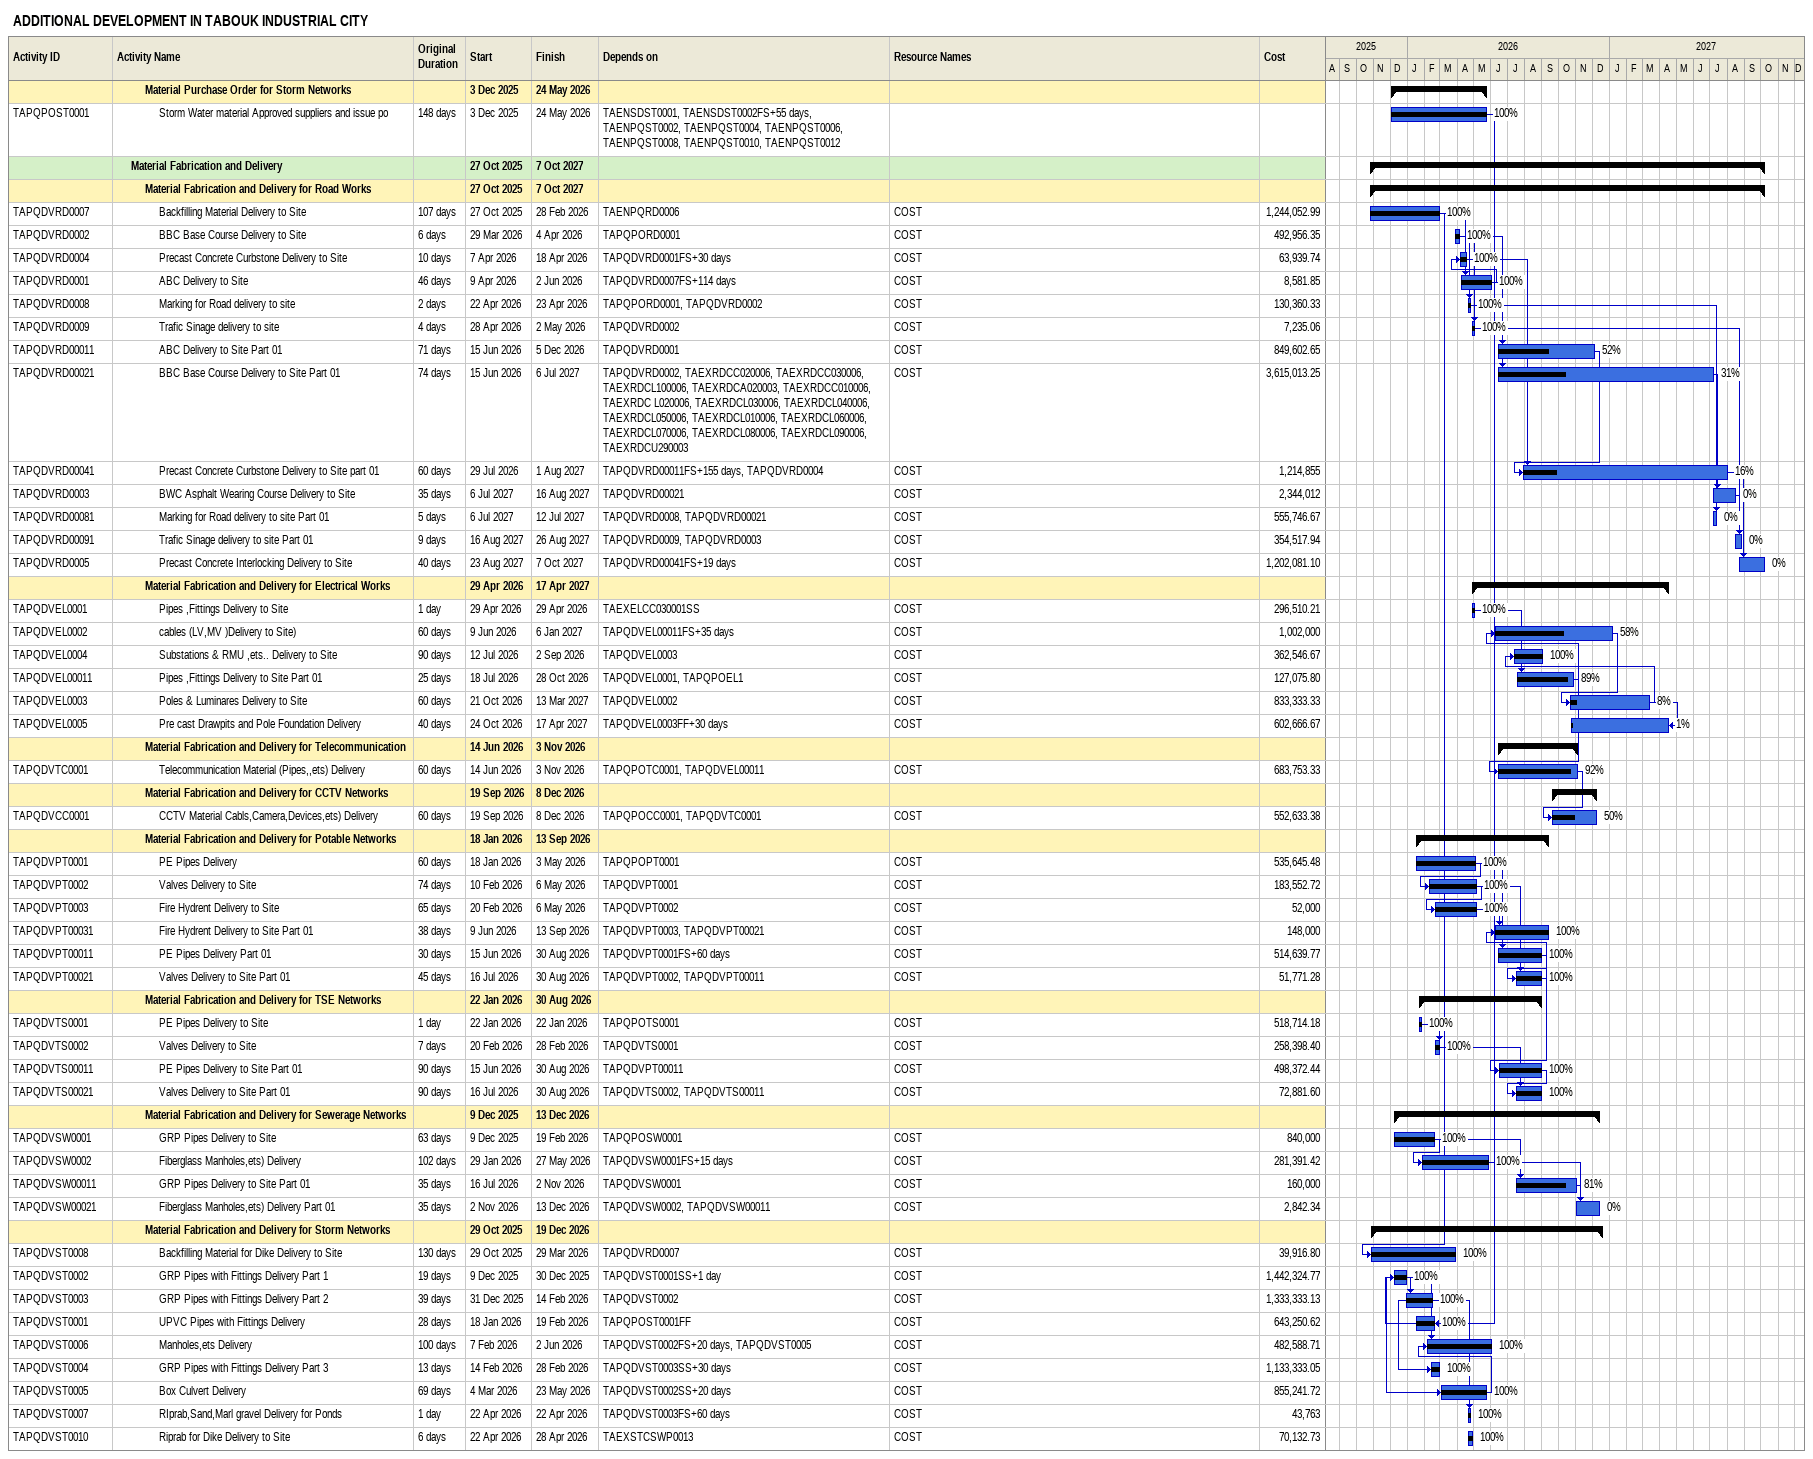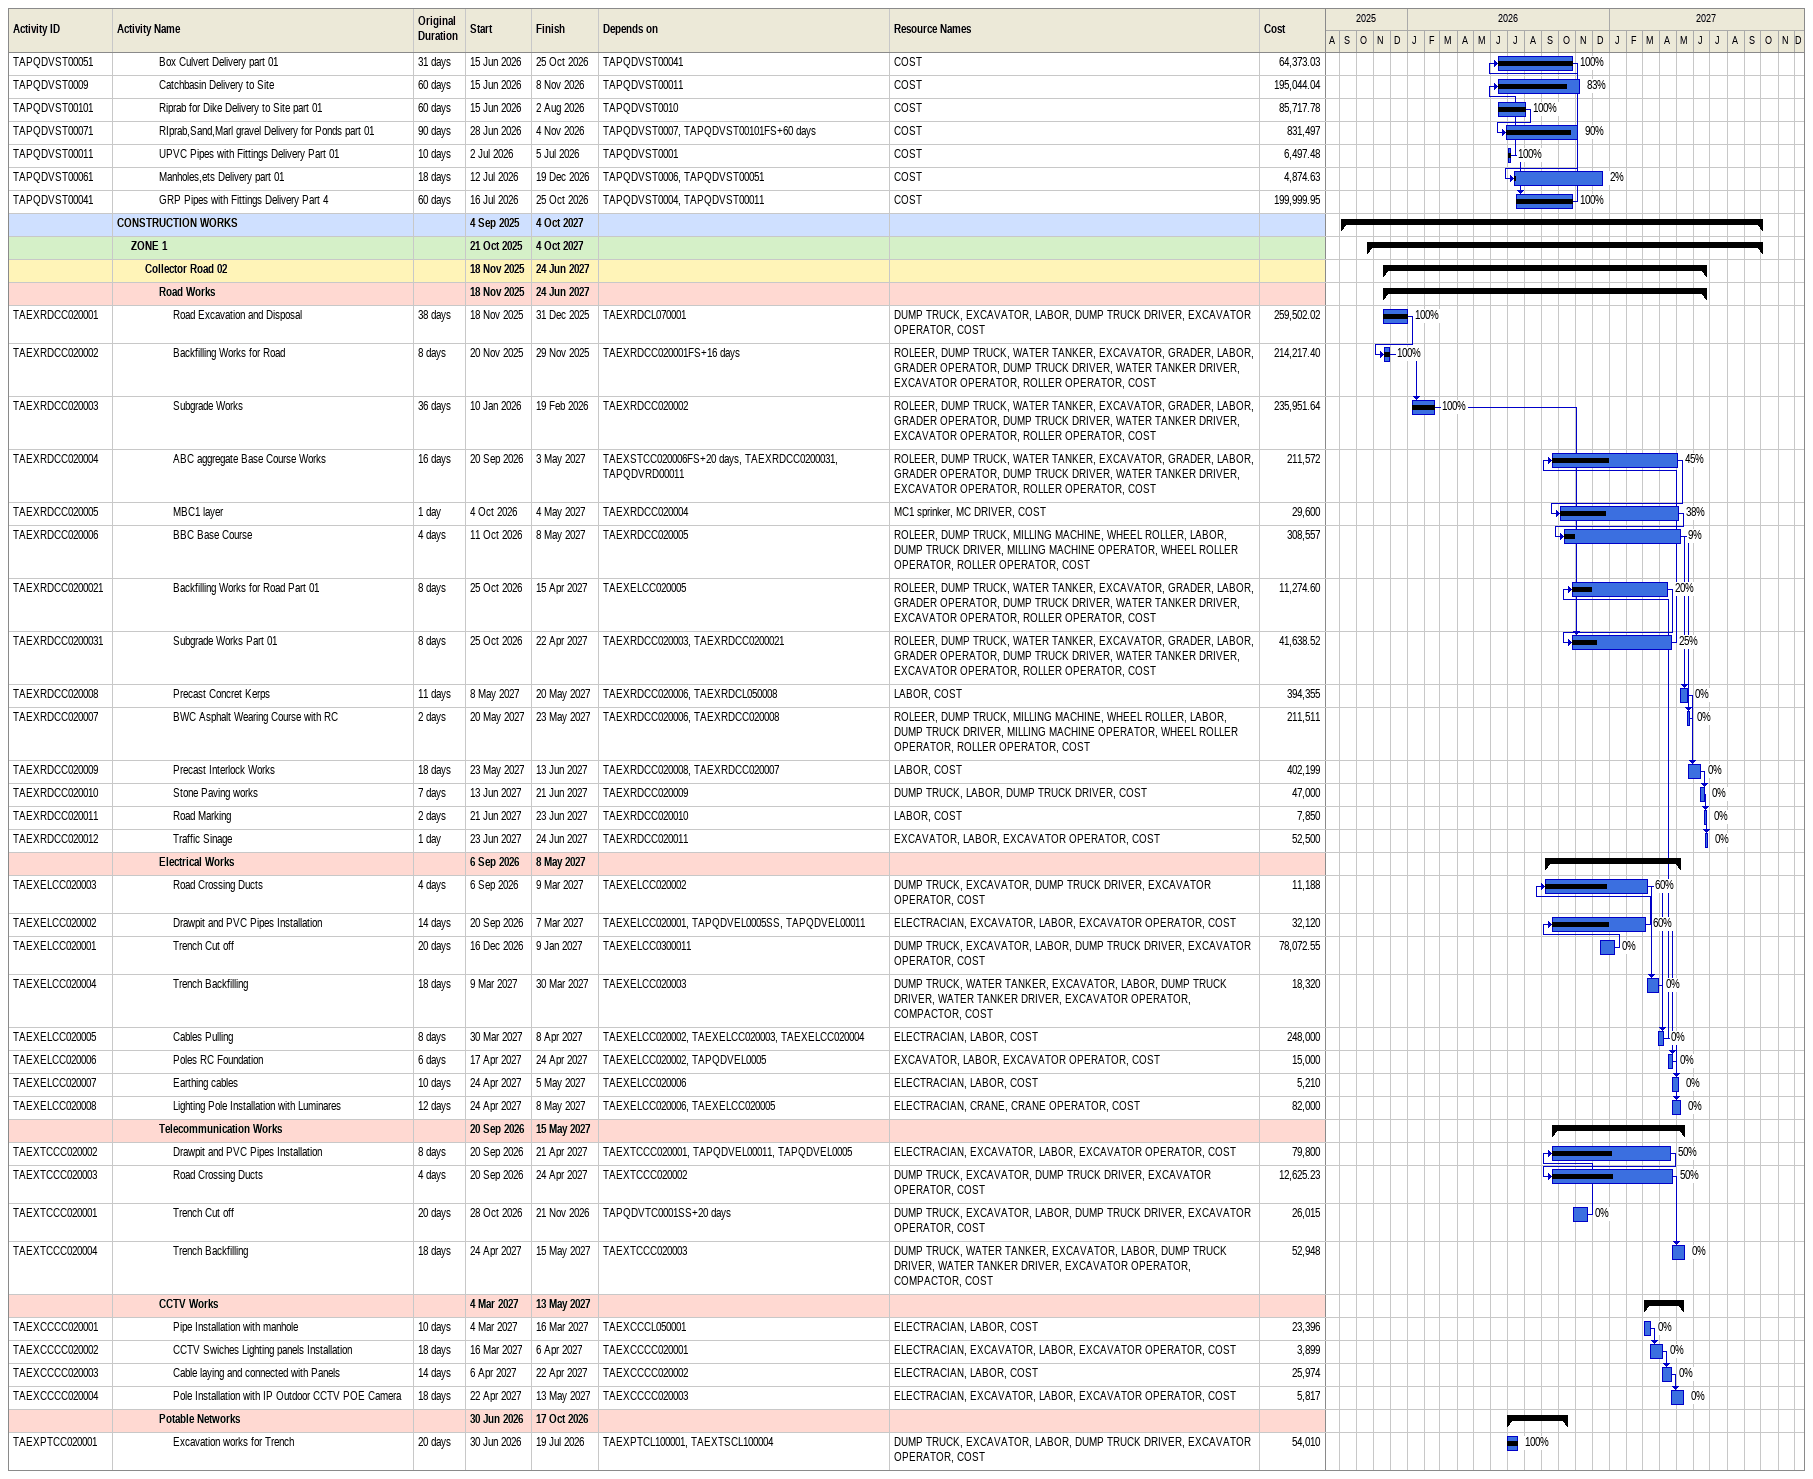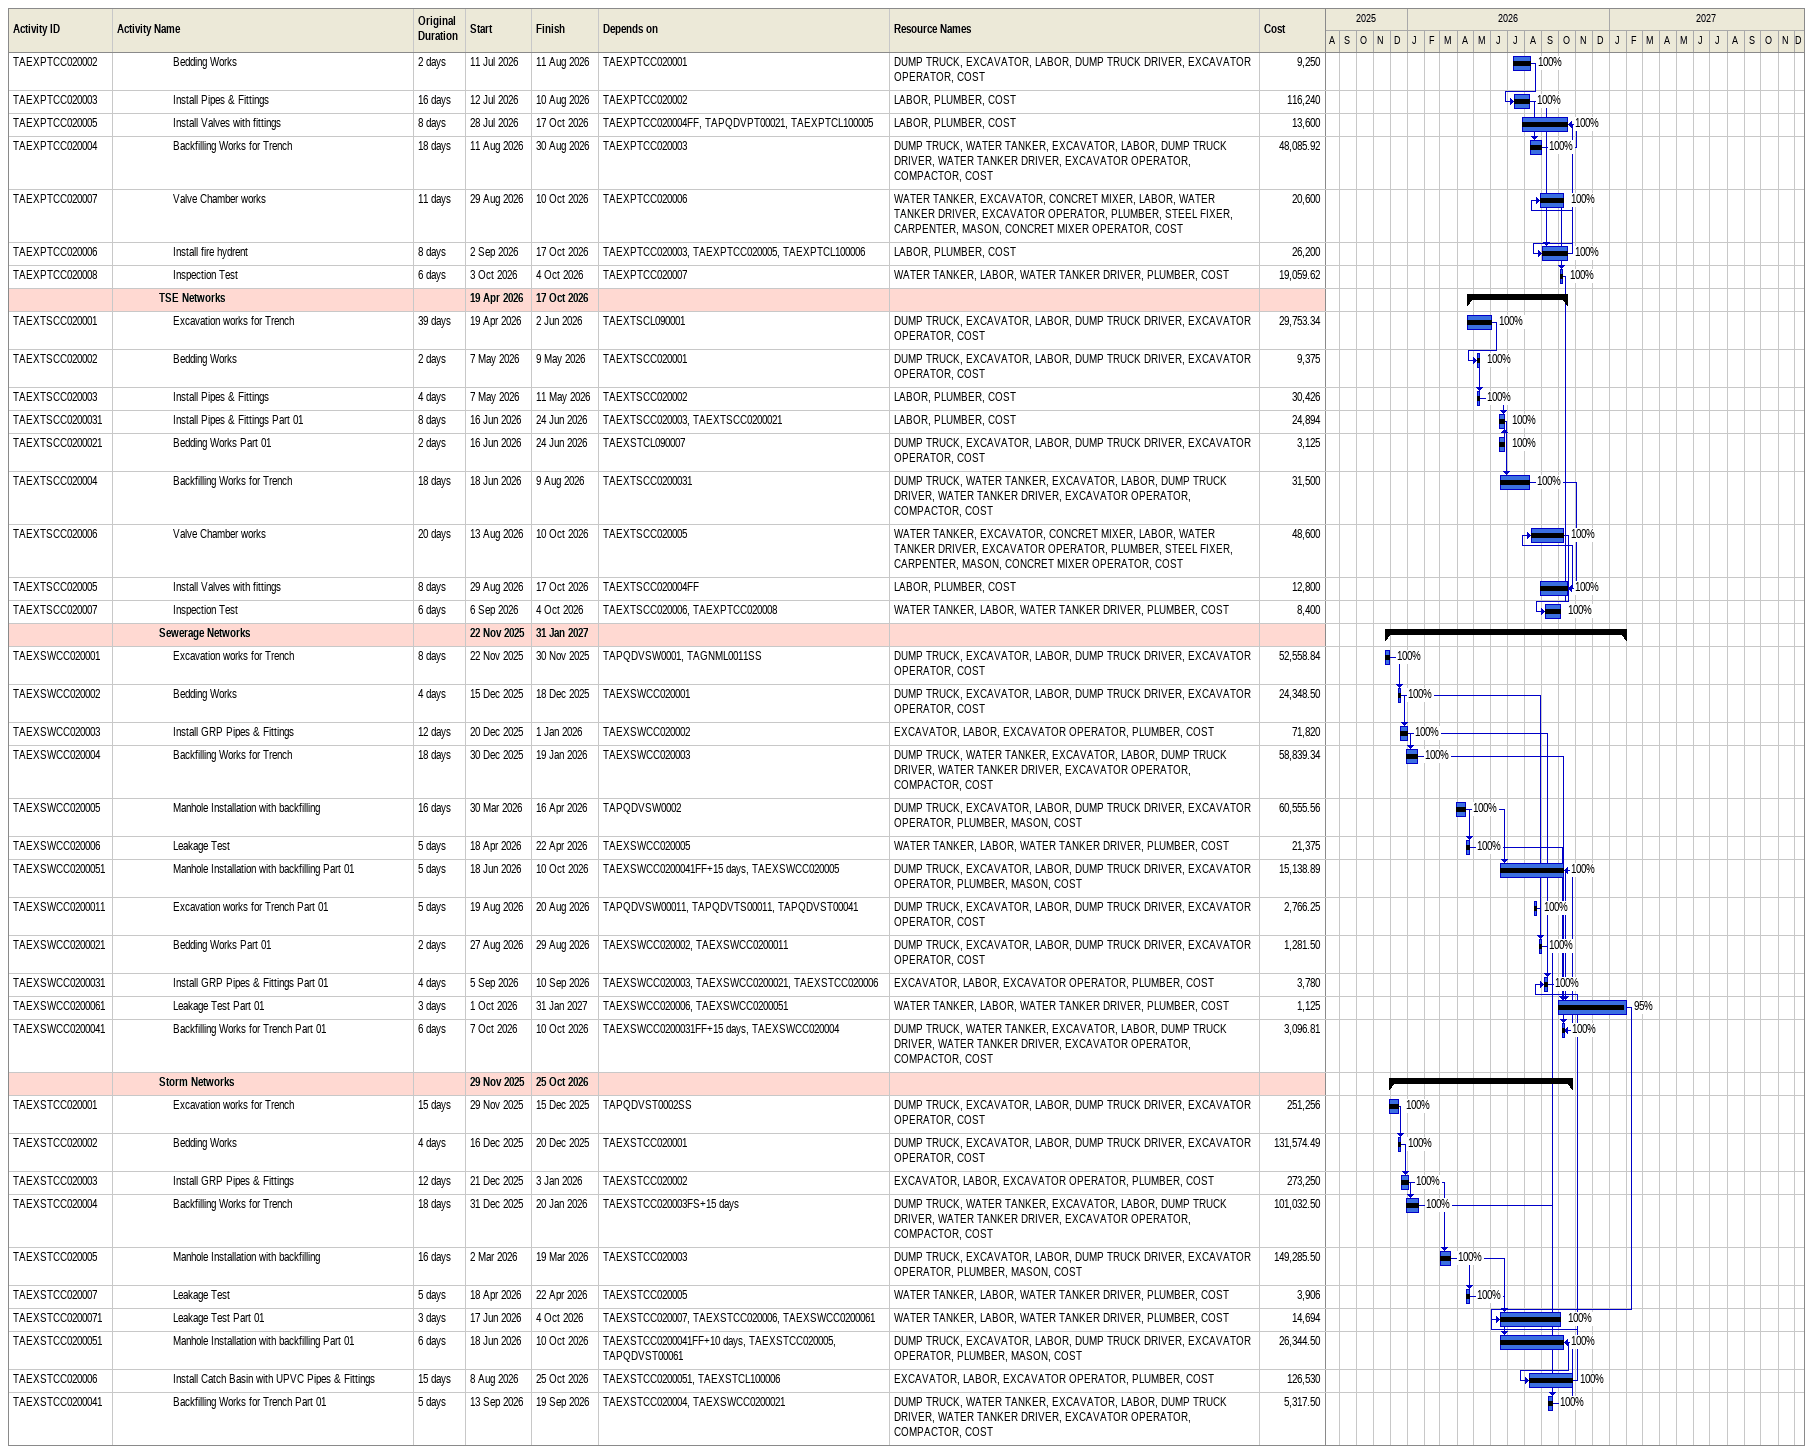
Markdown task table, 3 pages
ADDITIONAL DEVELOPMENT IN TABOUK INDUSTRIAL CITY

| ID | Level | Task | Original duration | Start | Finish | Predecessors | Resources | % complete | Cost |
|---|---|---|---|---|---|---|---|---|---|
|  | 3 | **Material Purchase Order for Storm Networks** |  | 2025-12-03 | 2026-05-24 |  |  |  |  |
| TAPQPOST0001 | 4 | Storm Water material Approved suppliers and issue po | 148d | 2025-12-03 | 2026-05-24 | TAENSDST0001, TAENSDST0002FS+55d, TAENPQST0002, TAENPQST0004, TAENPQST0006, TAENPQST0008, TAENPQST0010, TAENPQST0012 |  | 100 |  |
|  | 2 | **Material Fabrication and Delivery** |  | 2025-10-27 | 2027-10-07 |  |  |  |  |
|  | 3 | **Material Fabrication and Delivery for Road Works** |  | 2025-10-27 | 2027-10-07 |  |  |  |  |
| TAPQDVRD0007 | 4 | Backfilling Material Delivery to Site | 107d | 2025-10-27 | 2026-02-28 | TAENPQRD0006 | COST | 100 | 1244052.99 |
| TAPQDVRD0002 | 4 | BBC Base Course Delivery to Site | 6d | 2026-03-29 | 2026-04-04 | TAPQPORD0001 | COST | 100 | 492956.35 |
| TAPQDVRD0004 | 4 | Precast Concrete Curbstone Delivery to Site | 10d | 2026-04-07 | 2026-04-18 | TAPQDVRD0001FS+30d | COST | 100 | 63939.74 |
| TAPQDVRD0001 | 4 | ABC Delivery to Site | 46d | 2026-04-09 | 2026-06-02 | TAPQDVRD0007FS+114d | COST | 100 | 8581.85 |
| TAPQDVRD0008 | 4 | Marking for Road delivery to site | 2d | 2026-04-22 | 2026-04-23 | TAPQPORD0001, TAPQDVRD0002 | COST | 100 | 130360.33 |
| TAPQDVRD0009 | 4 | Trafic Sinage delivery to site | 4d | 2026-04-28 | 2026-05-02 | TAPQDVRD0002 | COST | 100 | 7235.06 |
| TAPQDVRD00011 | 4 | ABC Delivery to Site Part 01 | 71d | 2026-06-15 | 2026-12-05 | TAPQDVRD0001 | COST | 52 | 849602.65 |
| TAPQDVRD00021 | 4 | BBC Base Course Delivery to Site Part 01 | 74d | 2026-06-15 | 2027-07-06 | TAPQDVRD0002, TAEXRDCC020006, TAEXRDCC030006, TAEXRDCL100006, TAEXRDCA020003, TAEXRDCC010006, TAEXRDC L020006, TAEXRDCL030006, TAEXRDCL040006, TAEXRDCL050006, TAEXRDCL010006, TAEXRDCL060006, TAEXRDCL070006, TAEXRDCL080006, TAEXRDCL090006, TAEXRDCU290003 | COST | 31 | 3615013.25 |
| TAPQDVRD00041 | 4 | Precast Concrete Curbstone Delivery to Site part 01 | 60d | 2026-07-29 | 2027-08-01 | TAPQDVRD00011FS+155d, TAPQDVRD0004 | COST | 16 | 1214855 |
| TAPQDVRD0003 | 4 | BWC Asphalt Wearing Course Delivery to Site | 35d | 2027-07-06 | 2027-08-16 | TAPQDVRD00021 | COST | 0 | 2344012 |
| TAPQDVRD00081 | 4 | Marking for Road delivery to site Part 01 | 5d | 2027-07-06 | 2027-07-12 | TAPQDVRD0008, TAPQDVRD00021 | COST | 0 | 555746.67 |
| TAPQDVRD00091 | 4 | Trafic Sinage delivery to site Part 01 | 9d | 2027-08-16 | 2027-08-26 | TAPQDVRD0009, TAPQDVRD0003 | COST | 0 | 354517.94 |
| TAPQDVRD0005 | 4 | Precast Concrete Interlocking Delivery to Site | 40d | 2027-08-23 | 2027-10-07 | TAPQDVRD00041FS+19d | COST | 0 | 1202081.10 |
|  | 3 | **Material Fabrication and Delivery for Electrical Works** |  | 2026-04-29 | 2027-04-17 |  |  |  |  |
| TAPQDVEL0001 | 4 | Pipes ,Fittings Delivery to Site | 1d | 2026-04-29 | 2026-04-29 | TAEXELCC030001SS | COST | 100 | 296510.21 |
| TAPQDVEL0002 | 4 | cables (LV,MV )Delivery to Site) | 60d | 2026-06-09 | 2027-01-06 | TAPQDVEL00011FS+35d | COST | 58 | 1002000 |
| TAPQDVEL0004 | 4 | Substations & RMU ,ets.. Delivery to Site | 90d | 2026-07-12 | 2026-09-02 | TAPQDVEL0003 | COST | 100 | 362546.67 |
| TAPQDVEL00011 | 4 | Pipes ,Fittings Delivery to Site Part 01 | 25d | 2026-07-18 | 2026-10-28 | TAPQDVEL0001, TAPQPOEL1 | COST | 89 | 127075.80 |
| TAPQDVEL0003 | 4 | Poles & Luminares Delivery to Site | 60d | 2026-10-21 | 2027-03-13 | TAPQDVEL0002 | COST | 8 | 833333.33 |
| TAPQDVEL0005 | 4 | Pre cast Drawpits and Pole Foundation Delivery | 40d | 2026-10-24 | 2027-04-17 | TAPQDVEL0003FF+30d | COST | 1 | 602666.67 |
|  | 3 | **Material Fabrication and Delivery for Telecommunication** |  | 2026-06-14 | 2026-11-03 |  |  |  |  |
| TAPQDVTC0001 | 4 | Telecommunication Material (Pipes,,ets) Delivery | 60d | 2026-06-14 | 2026-11-03 | TAPQPOTC0001, TAPQDVEL00011 | COST | 92 | 683753.33 |
|  | 3 | **Material Fabrication and Delivery for CCTV Networks** |  | 2026-09-19 | 2026-12-08 |  |  |  |  |
| TAPQDVCC0001 | 4 | CCTV Material Cabls,Camera,Devices,ets) Delivery | 60d | 2026-09-19 | 2026-12-08 | TAPQPOCC0001, TAPQDVTC0001 | COST | 50 | 552633.38 |
|  | 3 | **Material Fabrication and Delivery for Potable Networks** |  | 2026-01-18 | 2026-09-13 |  |  |  |  |
| TAPQDVPT0001 | 4 | PE Pipes Delivery | 60d | 2026-01-18 | 2026-05-03 | TAPQPOPT0001 | COST | 100 | 535645.48 |
| TAPQDVPT0002 | 4 | Valves Delivery to Site | 74d | 2026-02-10 | 2026-05-06 | TAPQDVPT0001 | COST | 100 | 183552.72 |
| TAPQDVPT0003 | 4 | Fire Hydrent Delivery to Site | 65d | 2026-02-20 | 2026-05-06 | TAPQDVPT0002 | COST | 100 | 52000 |
| TAPQDVPT00031 | 4 | Fire Hydrent Delivery to Site Part 01 | 38d | 2026-06-09 | 2026-09-13 | TAPQDVPT0003, TAPQDVPT00021 | COST | 100 | 148000 |
| TAPQDVPT00011 | 4 | PE Pipes Delivery Part 01 | 30d | 2026-06-15 | 2026-08-30 | TAPQDVPT0001FS+60d | COST | 100 | 514639.77 |
| TAPQDVPT00021 | 4 | Valves Delivery to Site Part 01 | 45d | 2026-07-16 | 2026-08-30 | TAPQDVPT0002, TAPQDVPT00011 | COST | 100 | 51771.28 |
|  | 3 | **Material Fabrication and Delivery for TSE Networks** |  | 2026-01-22 | 2026-08-30 |  |  |  |  |
| TAPQDVTS0001 | 4 | PE Pipes Delivery to Site | 1d | 2026-01-22 | 2026-01-22 | TAPQPOTS0001 | COST | 100 | 518714.18 |
| TAPQDVTS0002 | 4 | Valves Delivery to Site | 7d | 2026-02-20 | 2026-02-28 | TAPQDVTS0001 | COST | 100 | 258398.40 |
| TAPQDVTS00011 | 4 | PE Pipes Delivery to Site Part 01 | 90d | 2026-06-15 | 2026-08-30 | TAPQDVPT00011 | COST | 100 | 498372.44 |
| TAPQDVTS00021 | 4 | Valves Delivery to Site Part 01 | 90d | 2026-07-16 | 2026-08-30 | TAPQDVTS0002, TAPQDVTS00011 | COST | 100 | 72881.60 |
|  | 3 | **Material Fabrication and Delivery for Sewerage Networks** |  | 2025-12-09 | 2026-12-13 |  |  |  |  |
| TAPQDVSW0001 | 4 | GRP Pipes Delivery to Site | 63d | 2025-12-09 | 2026-02-19 | TAPQPOSW0001 | COST | 100 | 840000 |
| TAPQDVSW0002 | 4 | Fiberglass Manholes,ets) Delivery | 102d | 2026-01-29 | 2026-05-27 | TAPQDVSW0001FS+15d | COST | 100 | 281391.42 |
| TAPQDVSW00011 | 4 | GRP Pipes Delivery to Site Part 01 | 35d | 2026-07-16 | 2026-11-02 | TAPQDVSW0001 | COST | 81 | 160000 |
| TAPQDVSW00021 | 4 | Fiberglass Manholes,ets) Delivery Part 01 | 35d | 2026-11-02 | 2026-12-13 | TAPQDVSW0002, TAPQDVSW00011 | COST | 0 | 2842.34 |
|  | 3 | **Material Fabrication and Delivery for Storm Networks** |  | 2025-10-29 | 2026-12-19 |  |  |  |  |
| TAPQDVST0008 | 4 | Backfilling Material for Dike Delivery to Site | 130d | 2025-10-29 | 2026-03-29 | TAPQDVRD0007 | COST | 100 | 39916.80 |
| TAPQDVST0002 | 4 | GRP Pipes with Fittings Delivery Part 1 | 19d | 2025-12-09 | 2025-12-30 | TAPQDVST0001SS+1d | COST | 100 | 1442324.77 |
| TAPQDVST0003 | 4 | GRP Pipes with Fittings Delivery Part 2 | 39d | 2025-12-31 | 2026-02-14 | TAPQDVST0002 | COST | 100 | 1333333.13 |
| TAPQDVST0001 | 4 | UPVC Pipes with Fittings Delivery | 28d | 2026-01-18 | 2026-02-19 | TAPQPOST0001FF | COST | 100 | 643250.62 |
| TAPQDVST0006 | 4 | Manholes,ets Delivery | 100d | 2026-02-07 | 2026-06-02 | TAPQDVST0002FS+20d, TAPQDVST0005 | COST | 100 | 482588.71 |
| TAPQDVST0004 | 4 | GRP Pipes with Fittings Delivery Part 3 | 13d | 2026-02-14 | 2026-02-28 | TAPQDVST0003SS+30d | COST | 100 | 1133333.05 |
| TAPQDVST0005 | 4 | Box Culvert Delivery | 69d | 2026-03-04 | 2026-05-23 | TAPQDVST0002SS+20d | COST | 100 | 855241.72 |
| TAPQDVST0007 | 4 | RIprab,Sand,Marl gravel Delivery for Ponds | 1d | 2026-04-22 | 2026-04-22 | TAPQDVST0003FS+60d | COST | 100 | 43763 |
| TAPQDVST0010 | 4 | Riprab for Dike Delivery to Site | 6d | 2026-04-22 | 2026-04-28 | TAEXSTCSWP0013 | COST | 100 | 70132.73 |
| TAPQDVST00051 | 4 | Box Culvert Delivery part 01 | 31d | 2026-06-15 | 2026-10-25 | TAPQDVST00041 | COST | 100 | 64373.03 |
| TAPQDVST0009 | 4 | Catchbasin Delivery to Site | 60d | 2026-06-15 | 2026-11-08 | TAPQDVST00011 | COST | 83 | 195044.04 |
| TAPQDVST00101 | 4 | Riprab for Dike Delivery to Site part 01 | 60d | 2026-06-15 | 2026-08-02 | TAPQDVST0010 | COST | 100 | 85717.78 |
| TAPQDVST00071 | 4 | RIprab,Sand,Marl gravel Delivery for Ponds part 01 | 90d | 2026-06-28 | 2026-11-04 | TAPQDVST0007, TAPQDVST00101FS+60d | COST | 90 | 831497 |
| TAPQDVST00011 | 4 | UPVC Pipes with Fittings Delivery Part 01 | 10d | 2026-07-02 | 2026-07-05 | TAPQDVST0001 | COST | 100 | 6497.48 |
| TAPQDVST00061 | 4 | Manholes,ets Delivery part 01 | 18d | 2026-07-12 | 2026-12-19 | TAPQDVST0006, TAPQDVST00051 | COST | 2 | 4874.63 |
| TAPQDVST00041 | 4 | GRP Pipes with Fittings Delivery Part 4 | 60d | 2026-07-16 | 2026-10-25 | TAPQDVST0004, TAPQDVST00011 | COST | 100 | 199999.95 |
|  | 1 | **CONSTRUCTION WORKS** |  | 2025-09-04 | 2027-10-04 |  |  |  |  |
|  | 2 | **ZONE 1** |  | 2025-10-21 | 2027-10-04 |  |  |  |  |
|  | 3 | **Collector Road 02** |  | 2025-11-18 | 2027-06-24 |  |  |  |  |
|  | 4 | **Road Works** |  | 2025-11-18 | 2027-06-24 |  |  |  |  |
| TAEXRDCC020001 | 5 | Road Excavation and Disposal | 38d | 2025-11-18 | 2025-12-31 | TAEXRDCL070001 | DUMP TRUCK, EXCAVATOR, LABOR, DUMP TRUCK DRIVER, EXCAVATOR OPERATOR, COST | 100 | 259502.02 |
| TAEXRDCC020002 | 5 | Backfilling Works for Road | 8d | 2025-11-20 | 2025-11-29 | TAEXRDCC020001FS+16d | ROLEER, DUMP TRUCK, WATER TANKER, EXCAVATOR, GRADER, LABOR, GRADER OPERATOR, DUMP TRUCK DRIVER, WATER TANKER DRIVER, EXCAVATOR OPERATOR, ROLLER OPERATOR, COST | 100 | 214217.40 |
| TAEXRDCC020003 | 5 | Subgrade Works | 36d | 2026-01-10 | 2026-02-19 | TAEXRDCC020002 | ROLEER, DUMP TRUCK, WATER TANKER, EXCAVATOR, GRADER, LABOR, GRADER OPERATOR, DUMP TRUCK DRIVER, WATER TANKER DRIVER, EXCAVATOR OPERATOR, ROLLER OPERATOR, COST | 100 | 235951.64 |
| TAEXRDCC020004 | 5 | ABC aggregate Base Course Works | 16d | 2026-09-20 | 2027-05-03 | TAEXSTCC020006FS+20d, TAEXRDCC0200031, TAPQDVRD00011 | ROLEER, DUMP TRUCK, WATER TANKER, EXCAVATOR, GRADER, LABOR, GRADER OPERATOR, DUMP TRUCK DRIVER, WATER TANKER DRIVER, EXCAVATOR OPERATOR, ROLLER OPERATOR, COST | 45 | 211572 |
| TAEXRDCC020005 | 5 | MBC1 layer | 1d | 2026-10-04 | 2027-05-04 | TAEXRDCC020004 | MC1 sprinker, MC DRIVER, COST | 38 | 29600 |
| TAEXRDCC020006 | 5 | BBC Base Course | 4d | 2026-10-11 | 2027-05-08 | TAEXRDCC020005 | ROLEER, DUMP TRUCK, MILLING MACHINE, WHEEL ROLLER, LABOR, DUMP TRUCK DRIVER, MILLING MACHINE OPERATOR, WHEEL ROLLER OPERATOR, ROLLER OPERATOR, COST | 9 | 308557 |
| TAEXRDCC0200021 | 5 | Backfilling Works for Road Part 01 | 8d | 2026-10-25 | 2027-04-15 | TAEXELCC020005 | ROLEER, DUMP TRUCK, WATER TANKER, EXCAVATOR, GRADER, LABOR, GRADER OPERATOR, DUMP TRUCK DRIVER, WATER TANKER DRIVER, EXCAVATOR OPERATOR, ROLLER OPERATOR, COST | 20 | 11274.60 |
| TAEXRDCC0200031 | 5 | Subgrade Works Part 01 | 8d | 2026-10-25 | 2027-04-22 | TAEXRDCC020003, TAEXRDCC0200021 | ROLEER, DUMP TRUCK, WATER TANKER, EXCAVATOR, GRADER, LABOR, GRADER OPERATOR, DUMP TRUCK DRIVER, WATER TANKER DRIVER, EXCAVATOR OPERATOR, ROLLER OPERATOR, COST | 25 | 41638.52 |
| TAEXRDCC020008 | 5 | Precast Concret Kerps | 11d | 2027-05-08 | 2027-05-20 | TAEXRDCC020006, TAEXRDCL050008 | LABOR, COST | 0 | 394355 |
| TAEXRDCC020007 | 5 | BWC Asphalt Wearing Course with RC | 2d | 2027-05-20 | 2027-05-23 | TAEXRDCC020006, TAEXRDCC020008 | ROLEER, DUMP TRUCK, MILLING MACHINE, WHEEL ROLLER, LABOR, DUMP TRUCK DRIVER, MILLING MACHINE OPERATOR, WHEEL ROLLER OPERATOR, ROLLER OPERATOR, COST | 0 | 211511 |
| TAEXRDCC020009 | 5 | Precast Interlock Works | 18d | 2027-05-23 | 2027-06-13 | TAEXRDCC020008, TAEXRDCC020007 | LABOR, COST | 0 | 402199 |
| TAEXRDCC020010 | 5 | Stone Paving works | 7d | 2027-06-13 | 2027-06-21 | TAEXRDCC020009 | DUMP TRUCK, LABOR, DUMP TRUCK DRIVER, COST | 0 | 47000 |
| TAEXRDCC020011 | 5 | Road Marking | 2d | 2027-06-21 | 2027-06-23 | TAEXRDCC020010 | LABOR, COST | 0 | 7850 |
| TAEXRDCC020012 | 5 | Traffic Sinage | 1d | 2027-06-23 | 2027-06-24 | TAEXRDCC020011 | EXCAVATOR, LABOR, EXCAVATOR OPERATOR, COST | 0 | 52500 |
|  | 4 | **Electrical Works** |  | 2026-09-06 | 2027-05-08 |  |  |  |  |
| TAEXELCC020003 | 5 | Road Crossing Ducts | 4d | 2026-09-06 | 2027-03-09 | TAEXELCC020002 | DUMP TRUCK, EXCAVATOR, DUMP TRUCK DRIVER, EXCAVATOR OPERATOR, COST | 60 | 11188 |
| TAEXELCC020002 | 5 | Drawpit and PVC Pipes Installation | 14d | 2026-09-20 | 2027-03-07 | TAEXELCC020001, TAPQDVEL0005SS, TAPQDVEL00011 | ELECTRACIAN, EXCAVATOR, LABOR, EXCAVATOR OPERATOR, COST | 60 | 32120 |
| TAEXELCC020001 | 5 | Trench Cut off | 20d | 2026-12-16 | 2027-01-09 | TAEXELCC0300011 | DUMP TRUCK, EXCAVATOR, LABOR, DUMP TRUCK DRIVER, EXCAVATOR OPERATOR, COST | 0 | 78072.55 |
| TAEXELCC020004 | 5 | Trench Backfilling | 18d | 2027-03-09 | 2027-03-30 | TAEXELCC020003 | DUMP TRUCK, WATER TANKER, EXCAVATOR, LABOR, DUMP TRUCK DRIVER, WATER TANKER DRIVER, EXCAVATOR OPERATOR, COMPACTOR, COST | 0 | 18320 |
| TAEXELCC020005 | 5 | Cables Pulling | 8d | 2027-03-30 | 2027-04-08 | TAEXELCC020002, TAEXELCC020003, TAEXELCC020004 | ELECTRACIAN, LABOR, COST | 0 | 248000 |
| TAEXELCC020006 | 5 | Poles RC Foundation | 6d | 2027-04-17 | 2027-04-24 | TAEXELCC020002, TAPQDVEL0005 | EXCAVATOR, LABOR, EXCAVATOR OPERATOR, COST | 0 | 15000 |
| TAEXELCC020007 | 5 | Earthing cables | 10d | 2027-04-24 | 2027-05-05 | TAEXELCC020006 | ELECTRACIAN, LABOR, COST | 0 | 5210 |
| TAEXELCC020008 | 5 | Lighting Pole Installation with Luminares | 12d | 2027-04-24 | 2027-05-08 | TAEXELCC020006, TAEXELCC020005 | ELECTRACIAN, CRANE, CRANE OPERATOR, COST | 0 | 82000 |
|  | 4 | **Telecommunication Works** |  | 2026-09-20 | 2027-05-15 |  |  |  |  |
| TAEXTCCC020002 | 5 | Drawpit and PVC Pipes Installation | 8d | 2026-09-20 | 2027-04-21 | TAEXTCCC020001, TAPQDVEL00011, TAPQDVEL0005 | ELECTRACIAN, EXCAVATOR, LABOR, EXCAVATOR OPERATOR, COST | 50 | 79800 |
| TAEXTCCC020003 | 5 | Road Crossing Ducts | 4d | 2026-09-20 | 2027-04-24 | TAEXTCCC020002 | DUMP TRUCK, EXCAVATOR, DUMP TRUCK DRIVER, EXCAVATOR OPERATOR, COST | 50 | 12625.23 |
| TAEXTCCC020001 | 5 | Trench Cut off | 20d | 2026-10-28 | 2026-11-21 | TAPQDVTC0001SS+20d | DUMP TRUCK, EXCAVATOR, LABOR, DUMP TRUCK DRIVER, EXCAVATOR OPERATOR, COST | 0 | 26015 |
| TAEXTCCC020004 | 5 | Trench Backfilling | 18d | 2027-04-24 | 2027-05-15 | TAEXTCCC020003 | DUMP TRUCK, WATER TANKER, EXCAVATOR, LABOR, DUMP TRUCK DRIVER, WATER TANKER DRIVER, EXCAVATOR OPERATOR, COMPACTOR, COST | 0 | 52948 |
|  | 4 | **CCTV Works** |  | 2027-03-04 | 2027-05-13 |  |  |  |  |
| TAEXCCCC020001 | 5 | Pipe Installation with manhole | 10d | 2027-03-04 | 2027-03-16 | TAEXCCCL050001 | ELECTRACIAN, LABOR, COST | 0 | 23396 |
| TAEXCCCC020002 | 5 | CCTV Swiches Lighting panels Installation | 18d | 2027-03-16 | 2027-04-06 | TAEXCCCC020001 | ELECTRACIAN, EXCAVATOR, LABOR, EXCAVATOR OPERATOR, COST | 0 | 3899 |
| TAEXCCCC020003 | 5 | Cable laying and connected with Panels | 14d | 2027-04-06 | 2027-04-22 | TAEXCCCC020002 | ELECTRACIAN, LABOR, COST | 0 | 25974 |
| TAEXCCCC020004 | 5 | Pole Installation with IP Outdoor CCTV POE Camera | 18d | 2027-04-22 | 2027-05-13 | TAEXCCCC020003 | ELECTRACIAN, EXCAVATOR, LABOR, EXCAVATOR OPERATOR, COST | 0 | 5817 |
|  | 4 | **Potable Networks** |  | 2026-06-30 | 2026-10-17 |  |  |  |  |
| TAEXPTCC020001 | 5 | Excavation works for Trench | 20d | 2026-06-30 | 2026-07-19 | TAEXPTCL100001, TAEXTSCL100004 | DUMP TRUCK, EXCAVATOR, LABOR, DUMP TRUCK DRIVER, EXCAVATOR OPERATOR, COST | 100 | 54010 |
| TAEXPTCC020002 | 5 | Bedding Works | 2d | 2026-07-11 | 2026-08-11 | TAEXPTCC020001 | DUMP TRUCK, EXCAVATOR, LABOR, DUMP TRUCK DRIVER, EXCAVATOR OPERATOR, COST | 100 | 9250 |
| TAEXPTCC020003 | 5 | Install Pipes & Fittings | 16d | 2026-07-12 | 2026-08-10 | TAEXPTCC020002 | LABOR, PLUMBER, COST | 100 | 116240 |
| TAEXPTCC020005 | 5 | Install Valves with fittings | 8d | 2026-07-28 | 2026-10-17 | TAEXPTCC020004FF, TAPQDVPT00021, TAEXPTCL100005 | LABOR, PLUMBER, COST | 100 | 13600 |
| TAEXPTCC020004 | 5 | Backfilling Works for Trench | 18d | 2026-08-11 | 2026-08-30 | TAEXPTCC020003 | DUMP TRUCK, WATER TANKER, EXCAVATOR, LABOR, DUMP TRUCK DRIVER, WATER TANKER DRIVER, EXCAVATOR OPERATOR, COMPACTOR, COST | 100 | 48085.92 |
| TAEXPTCC020007 | 5 | Valve Chamber works | 11d | 2026-08-29 | 2026-10-10 | TAEXPTCC020006 | WATER TANKER, EXCAVATOR, CONCRET MIXER, LABOR, WATER TANKER DRIVER, EXCAVATOR OPERATOR, PLUMBER, STEEL FIXER, CARPENTER, MASON, CONCRET MIXER OPERATOR, COST | 100 | 20600 |
| TAEXPTCC020006 | 5 | Install fire hydrent | 8d | 2026-09-02 | 2026-10-17 | TAEXPTCC020003, TAEXPTCC020005, TAEXPTCL100006 | LABOR, PLUMBER, COST | 100 | 26200 |
| TAEXPTCC020008 | 5 | Inspection Test | 6d | 2026-10-03 | 2026-10-04 | TAEXPTCC020007 | WATER TANKER, LABOR, WATER TANKER DRIVER, PLUMBER, COST | 100 | 19059.62 |
|  | 4 | **TSE Networks** |  | 2026-04-19 | 2026-10-17 |  |  |  |  |
| TAEXTSCC020001 | 5 | Excavation works for Trench | 39d | 2026-04-19 | 2026-06-02 | TAEXTSCL090001 | DUMP TRUCK, EXCAVATOR, LABOR, DUMP TRUCK DRIVER, EXCAVATOR OPERATOR, COST | 100 | 29753.34 |
| TAEXTSCC020002 | 5 | Bedding Works | 2d | 2026-05-07 | 2026-05-09 | TAEXTSCC020001 | DUMP TRUCK, EXCAVATOR, LABOR, DUMP TRUCK DRIVER, EXCAVATOR OPERATOR, COST | 100 | 9375 |
| TAEXTSCC020003 | 5 | Install Pipes & Fittings | 4d | 2026-05-07 | 2026-05-11 | TAEXTSCC020002 | LABOR, PLUMBER, COST | 100 | 30426 |
| TAEXTSCC0200031 | 5 | Install Pipes & Fittings Part 01 | 8d | 2026-06-16 | 2026-06-24 | TAEXTSCC020003, TAEXTSCC0200021 | LABOR, PLUMBER, COST | 100 | 24894 |
| TAEXTSCC0200021 | 5 | Bedding Works Part 01 | 2d | 2026-06-16 | 2026-06-24 | TAEXSTCL090007 | DUMP TRUCK, EXCAVATOR, LABOR, DUMP TRUCK DRIVER, EXCAVATOR OPERATOR, COST | 100 | 3125 |
| TAEXTSCC020004 | 5 | Backfilling Works for Trench | 18d | 2026-06-18 | 2026-08-09 | TAEXTSCC0200031 | DUMP TRUCK, WATER TANKER, EXCAVATOR, LABOR, DUMP TRUCK DRIVER, WATER TANKER DRIVER, EXCAVATOR OPERATOR, COMPACTOR, COST | 100 | 31500 |
| TAEXTSCC020006 | 5 | Valve Chamber works | 20d | 2026-08-13 | 2026-10-10 | TAEXTSCC020005 | WATER TANKER, EXCAVATOR, CONCRET MIXER, LABOR, WATER TANKER DRIVER, EXCAVATOR OPERATOR, PLUMBER, STEEL FIXER, CARPENTER, MASON, CONCRET MIXER OPERATOR, COST | 100 | 48600 |
| TAEXTSCC020005 | 5 | Install Valves with fittings | 8d | 2026-08-29 | 2026-10-17 | TAEXTSCC020004FF | LABOR, PLUMBER, COST | 100 | 12800 |
| TAEXTSCC020007 | 5 | Inspection Test | 6d | 2026-09-06 | 2026-10-04 | TAEXTSCC020006, TAEXPTCC020008 | WATER TANKER, LABOR, WATER TANKER DRIVER, PLUMBER, COST | 100 | 8400 |
|  | 4 | **Sewerage Networks** |  | 2025-11-22 | 2027-01-31 |  |  |  |  |
| TAEXSWCC020001 | 5 | Excavation works for Trench | 8d | 2025-11-22 | 2025-11-30 | TAPQDVSW0001, TAGNML0011SS | DUMP TRUCK, EXCAVATOR, LABOR, DUMP TRUCK DRIVER, EXCAVATOR OPERATOR, COST | 100 | 52558.84 |
| TAEXSWCC020002 | 5 | Bedding Works | 4d | 2025-12-15 | 2025-12-18 | TAEXSWCC020001 | DUMP TRUCK, EXCAVATOR, LABOR, DUMP TRUCK DRIVER, EXCAVATOR OPERATOR, COST | 100 | 24348.50 |
| TAEXSWCC020003 | 5 | Install GRP Pipes & Fittings | 12d | 2025-12-20 | 2026-01-01 | TAEXSWCC020002 | EXCAVATOR, LABOR, EXCAVATOR OPERATOR, PLUMBER, COST | 100 | 71820 |
| TAEXSWCC020004 | 5 | Backfilling Works for Trench | 18d | 2025-12-30 | 2026-01-19 | TAEXSWCC020003 | DUMP TRUCK, WATER TANKER, EXCAVATOR, LABOR, DUMP TRUCK DRIVER, WATER TANKER DRIVER, EXCAVATOR OPERATOR, COMPACTOR, COST | 100 | 58839.34 |
| TAEXSWCC020005 | 5 | Manhole Installation with backfilling | 16d | 2026-03-30 | 2026-04-16 | TAPQDVSW0002 | DUMP TRUCK, EXCAVATOR, LABOR, DUMP TRUCK DRIVER, EXCAVATOR OPERATOR, PLUMBER, MASON, COST | 100 | 60555.56 |
| TAEXSWCC020006 | 5 | Leakage Test | 5d | 2026-04-18 | 2026-04-22 | TAEXSWCC020005 | WATER TANKER, LABOR, WATER TANKER DRIVER, PLUMBER, COST | 100 | 21375 |
| TAEXSWCC0200051 | 5 | Manhole Installation with backfilling Part 01 | 5d | 2026-06-18 | 2026-10-10 | TAEXSWCC0200041FF+15d, TAEXSWCC020005 | DUMP TRUCK, EXCAVATOR, LABOR, DUMP TRUCK DRIVER, EXCAVATOR OPERATOR, PLUMBER, MASON, COST | 100 | 15138.89 |
| TAEXSWCC0200011 | 5 | Excavation works for Trench Part 01 | 5d | 2026-08-19 | 2026-08-20 | TAPQDVSW00011, TAPQDVTS00011, TAPQDVST00041 | DUMP TRUCK, EXCAVATOR, LABOR, DUMP TRUCK DRIVER, EXCAVATOR OPERATOR, COST | 100 | 2766.25 |
| TAEXSWCC0200021 | 5 | Bedding Works Part 01 | 2d | 2026-08-27 | 2026-08-29 | TAEXSWCC020002, TAEXSWCC0200011 | DUMP TRUCK, EXCAVATOR, LABOR, DUMP TRUCK DRIVER, EXCAVATOR OPERATOR, COST | 100 | 1281.50 |
| TAEXSWCC0200031 | 5 | Install GRP Pipes & Fittings Part 01 | 4d | 2026-09-05 | 2026-09-10 | TAEXSWCC020003, TAEXSWCC0200021, TAEXSTCC020006 | EXCAVATOR, LABOR, EXCAVATOR OPERATOR, PLUMBER, COST | 100 | 3780 |
| TAEXSWCC0200061 | 5 | Leakage Test Part 01 | 3d | 2026-10-01 | 2027-01-31 | TAEXSWCC020006, TAEXSWCC0200051 | WATER TANKER, LABOR, WATER TANKER DRIVER, PLUMBER, COST | 95 | 1125 |
| TAEXSWCC0200041 | 5 | Backfilling Works for Trench Part 01 | 6d | 2026-10-07 | 2026-10-10 | TAEXSWCC0200031FF+15d, TAEXSWCC020004 | DUMP TRUCK, WATER TANKER, EXCAVATOR, LABOR, DUMP TRUCK DRIVER, WATER TANKER DRIVER, EXCAVATOR OPERATOR, COMPACTOR, COST | 100 | 3096.81 |
|  | 4 | **Storm Networks** |  | 2025-11-29 | 2026-10-25 |  |  |  |  |
| TAEXSTCC020001 | 5 | Excavation works for Trench | 15d | 2025-11-29 | 2025-12-15 | TAPQDVST0002SS | DUMP TRUCK, EXCAVATOR, LABOR, DUMP TRUCK DRIVER, EXCAVATOR OPERATOR, COST | 100 | 251256 |
| TAEXSTCC020002 | 5 | Bedding Works | 4d | 2025-12-16 | 2025-12-20 | TAEXSTCC020001 | DUMP TRUCK, EXCAVATOR, LABOR, DUMP TRUCK DRIVER, EXCAVATOR OPERATOR, COST | 100 | 131574.49 |
| TAEXSTCC020003 | 5 | Install GRP Pipes & Fittings | 12d | 2025-12-21 | 2026-01-03 | TAEXSTCC020002 | EXCAVATOR, LABOR, EXCAVATOR OPERATOR, PLUMBER, COST | 100 | 273250 |
| TAEXSTCC020004 | 5 | Backfilling Works for Trench | 18d | 2025-12-31 | 2026-01-20 | TAEXSTCC020003FS+15d | DUMP TRUCK, WATER TANKER, EXCAVATOR, LABOR, DUMP TRUCK DRIVER, WATER TANKER DRIVER, EXCAVATOR OPERATOR, COMPACTOR, COST | 100 | 101032.50 |
| TAEXSTCC020005 | 5 | Manhole Installation with backfilling | 16d | 2026-03-02 | 2026-03-19 | TAEXSTCC020003 | DUMP TRUCK, EXCAVATOR, LABOR, DUMP TRUCK DRIVER, EXCAVATOR OPERATOR, PLUMBER, MASON, COST | 100 | 149285.50 |
| TAEXSTCC020007 | 5 | Leakage Test | 5d | 2026-04-18 | 2026-04-22 | TAEXSTCC020005 | WATER TANKER, LABOR, WATER TANKER DRIVER, PLUMBER, COST | 100 | 3906 |
| TAEXSTCC0200071 | 5 | Leakage Test Part 01 | 3d | 2026-06-17 | 2026-10-04 | TAEXSTCC020007, TAEXSTCC020006, TAEXSWCC0200061 | WATER TANKER, LABOR, WATER TANKER DRIVER, PLUMBER, COST | 100 | 14694 |
| TAEXSTCC0200051 | 5 | Manhole Installation with backfilling Part 01 | 6d | 2026-06-18 | 2026-10-10 | TAEXSTCC0200041FF+10d, TAEXSTCC020005, TAPQDVST00061 | DUMP TRUCK, EXCAVATOR, LABOR, DUMP TRUCK DRIVER, EXCAVATOR OPERATOR, PLUMBER, MASON, COST | 100 | 26344.50 |
| TAEXSTCC020006 | 5 | Install Catch Basin with UPVC Pipes & Fittings | 15d | 2026-08-08 | 2026-10-25 | TAEXSTCC0200051, TAEXSTCL100006 | EXCAVATOR, LABOR, EXCAVATOR OPERATOR, PLUMBER, COST | 100 | 126530 |
| TAEXSTCC0200041 | 5 | Backfilling Works for Trench Part 01 | 5d | 2026-09-13 | 2026-09-19 | TAEXSTCC020004, TAEXSWCC0200021 | DUMP TRUCK, WATER TANKER, EXCAVATOR, LABOR, DUMP TRUCK DRIVER, WATER TANKER DRIVER, EXCAVATOR OPERATOR, COMPACTOR, COST | 100 | 5317.50 |
